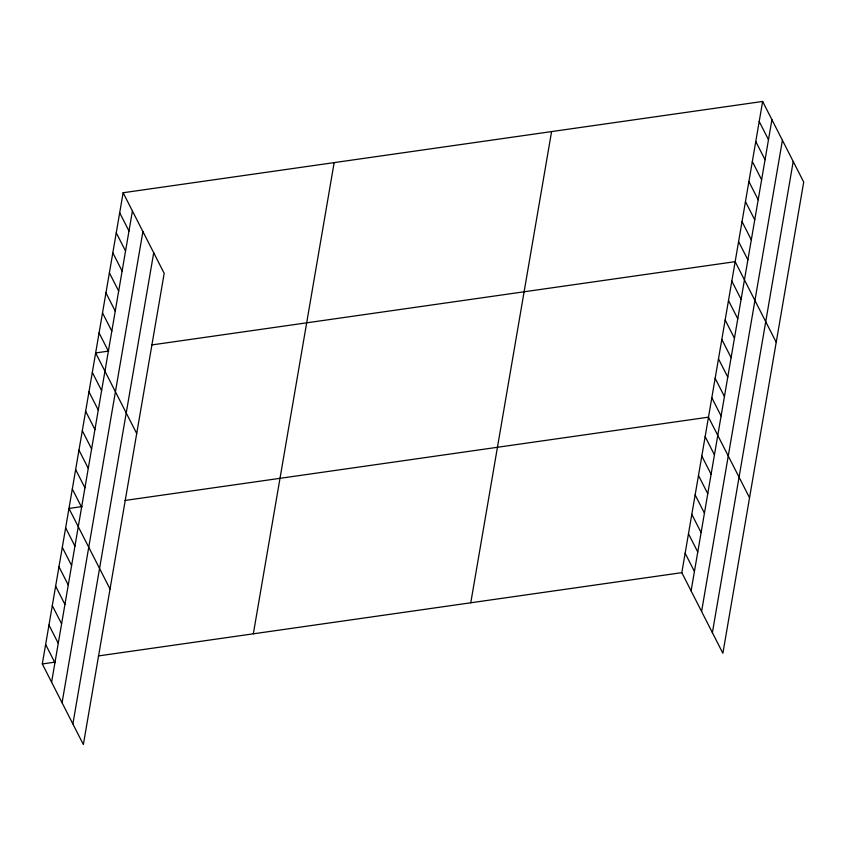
<?xml version="1.0" encoding="UTF-8"?>
<svg xmlns="http://www.w3.org/2000/svg" width="846" height="846" viewBox="0 0 846 846"><rect width="100%" height="100%" fill="white"/><g stroke="black" fill="none" stroke-linecap="round" stroke-linejoin="round"><path stroke-width="1.27" d="M123.125 192.74L164.187 273.343L83.363 744.543L42.3 663.941L123.125 192.74L762.637 101.457L803.7 182.059L722.875 653.26L681.813 572.657L762.637 101.457M51.595 682.183L132.42 210.982M62.075 702.762L142.9 231.561M72.883 723.965L153.708 252.764M253.335 633.823L334.159 162.612M470.767 602.786L551.592 131.585M691.097 590.899L771.922 119.698M701.588 611.478L782.413 140.277M712.385 632.681L793.21 161.48M108.669 351.09L95.64 352.951L136.714 433.554M151.656 344.957L735.153 261.668L776.216 342.26M81.999 506.585L68.97 508.446L110.043 589.049M124.986 500.451L708.483 417.163L749.545 497.765M42.3 663.941L55.328 662.08M98.316 655.946L681.813 572.657M759.2 121.486L768.496 139.717M755.764 141.504L765.059 159.746M752.327 161.533L761.622 179.775M748.89 181.562L758.185 199.804M745.453 201.591L754.748 219.823M742.027 221.61L751.311 239.852M738.59 241.639L747.885 259.881M731.822 281.105L741.107 299.347M728.48 300.542L737.775 318.783M725.149 319.978L734.444 338.22M721.818 339.415L731.113 357.657M718.487 358.852L727.772 377.094M715.145 378.289L724.44 396.531M711.814 397.726L721.109 415.968M705.141 436.599L714.436 454.841M701.81 456.036L711.105 474.278M698.479 475.473L707.774 493.715M695.148 494.91L704.432 513.152M691.806 514.347L701.101 532.589M688.475 533.784L697.77 552.026M685.144 553.221L694.439 571.462M119.688 212.769L128.983 231.011M116.251 232.798L125.546 251.029M112.814 252.817L122.11 271.058M109.388 272.846L118.683 291.087M105.951 292.875L115.246 311.117M102.514 312.893L111.809 331.135M99.077 332.922L108.373 351.164M92.309 372.388L101.605 390.63M88.978 391.825L98.273 410.067M85.647 411.262L94.932 429.504M82.305 430.699L91.601 448.94M78.974 450.135L88.27 468.377M75.643 469.572L84.938 487.814M72.301 489.009L81.597 507.251M65.639 527.883L74.934 546.125M62.308 547.32L71.593 565.562M58.966 566.757L68.262 584.998M55.635 586.193L64.931 604.435M52.304 605.63L61.599 623.872M48.973 625.067L58.258 643.309M45.631 644.504L54.927 662.746"/></g></svg>
